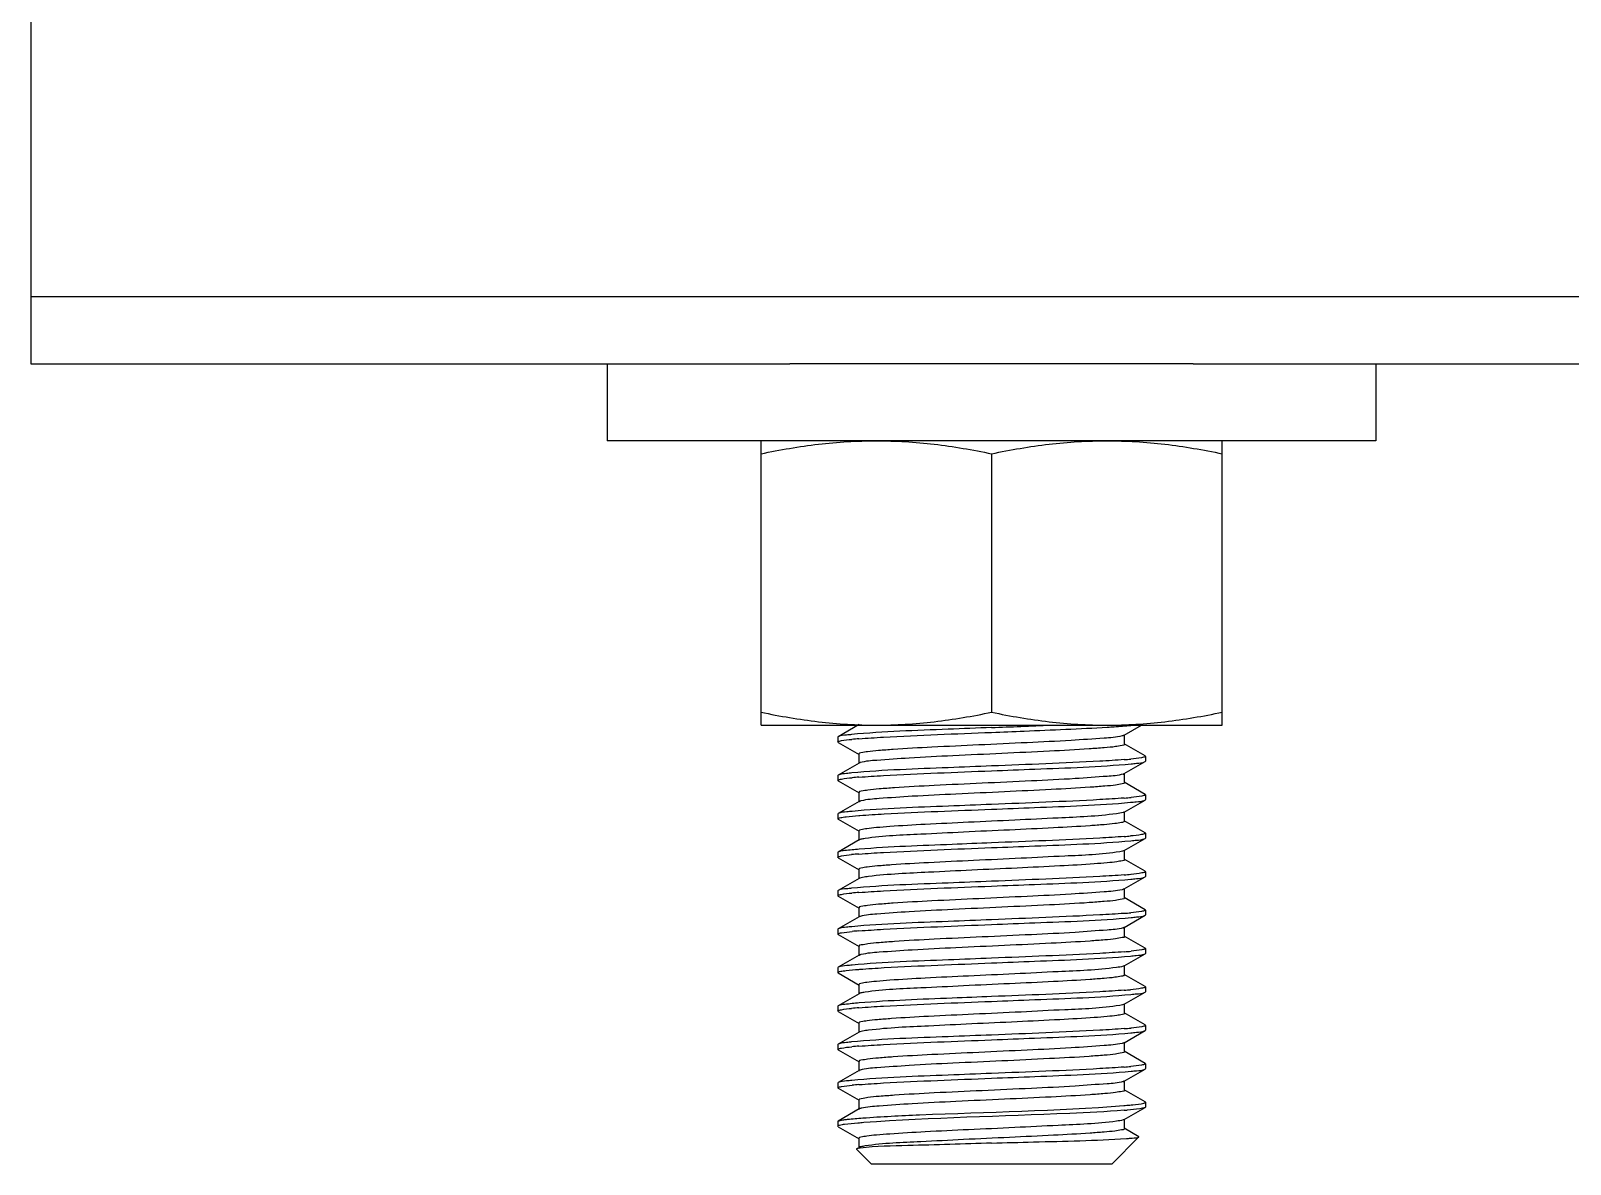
# Model space of a CAD drawing. Extents: x -1396510 to 1250330, y -1892470 to 1623980.
# Drawn here: x -1171296.3 to -1170915, y -51306 to -51025.2 of the extents above; entities that cross this region are included whole.
import ezdxf

# ---------------------------------------------------------------- set-up
doc = ezdxf.new("R2010")
doc.units = 0
doc.header["$LTSCALE"] = 1000
doc.header["$MEASUREMENT"] = 0

msp = doc.modelspace()

# ---------------------------------------------------------------- linework, layer by layer
at = {"linetype": 'Continuous'}
for p, q in [((-1171296.27, -50912.57), (-1171296.27, -51107.72)), ((-1171296.27, -51091.06), (-1167012.52, -51091.06)), ((-1171296.27, -51107.72), (-1171108.23, -51107.72)), ((-1171153.48, -51107.72), (-1171153.48, -51126.76)), ((-1171008.35, -51107.72), (-1171108.23, -51107.72)), ((-1171008.35, -51107.72), (-1167300.45, -51107.72)), ((-1170963.09, -51107.72), (-1170963.09, -51126.76)), ((-1170963.09, -51126.76), (-1171153.48, -51126.76)), ((-1171115.4, -51197.2), (-1171115.4, -51126.76)), ((-1171001.17, -51197.2), (-1171001.17, -51126.76)), ((-1171058.29, -51129.98), (-1171058.29, -51193.99)), ((-1171115.4, -51197.2), (-1171001.17, -51197.2)), ((-1171091.11, -51197.08), (-1171096.27, -51200.08)), ((-1171025.47, -51199.71), (-1171021.15, -51197.2)), ((-1171025.36, -51201.96), (-1171025.36, -51199.58)), ((-1171096.27, -51200.08), (-1171096.36, -51200.18)), ((-1171096.36, -51200.18), (-1171096.36, -51201.37)), ((-1171096.27, -51201.47), (-1171096.36, -51201.37)), ((-1171096.27, -51201.47), (-1171091.11, -51204.46)), ((-1171020.3, -51204.83), (-1171025.47, -51201.84)), ((-1171091.11, -51206.6), (-1171096.27, -51209.59)), ((-1171091.21, -51204.34), (-1171091.21, -51206.72)), ((-1171025.47, -51209.22), (-1171020.3, -51206.23)), ((-1171020.3, -51204.83), (-1171020.21, -51204.94)), ((-1171020.3, -51206.23), (-1171020.21, -51206.13)), ((-1171020.21, -51204.94), (-1171020.21, -51206.13)), ((-1171096.27, -51209.59), (-1171096.36, -51209.7)), ((-1171096.36, -51209.7), (-1171096.36, -51210.89)), ((-1171096.27, -51210.99), (-1171096.36, -51210.89)), ((-1171096.27, -51210.99), (-1171091.11, -51213.98)), ((-1171025.47, -51209.22), (-1171025.65, -51209.31)), ((-1171025.36, -51211.48), (-1171025.36, -51209.1)), ((-1171091.21, -51213.86), (-1171091.21, -51216.24)), ((-1171020.3, -51214.35), (-1171025.47, -51211.36)), ((-1171020.3, -51214.35), (-1171020.21, -51214.46)), ((-1171020.21, -51214.46), (-1171020.21, -51215.65)), ((-1171091.11, -51216.12), (-1171096.27, -51219.11)), ((-1171025.47, -51218.74), (-1171020.3, -51215.75)), ((-1171025.36, -51221), (-1171025.36, -51218.62)), ((-1171020.3, -51215.75), (-1171020.21, -51215.65)), ((-1171096.27, -51219.11), (-1171096.36, -51219.22)), ((-1171096.36, -51219.22), (-1171096.36, -51220.41)), ((-1171096.27, -51220.51), (-1171096.36, -51220.41)), ((-1171096.27, -51220.51), (-1171091.11, -51223.5)), ((-1171091.21, -51219.61), (-1171090.94, -51219.59)), ((-1171020.3, -51223.87), (-1171025.47, -51220.88)), ((-1171091.11, -51225.64), (-1171096.27, -51228.63)), ((-1171091.21, -51223.38), (-1171091.21, -51225.76)), ((-1171025.47, -51228.26), (-1171020.3, -51225.27)), ((-1171020.3, -51223.87), (-1171020.21, -51223.98)), ((-1171020.3, -51225.27), (-1171020.21, -51225.17)), ((-1171020.21, -51223.98), (-1171020.21, -51225.17)), ((-1171096.27, -51228.63), (-1171096.36, -51228.74)), ((-1171096.36, -51228.74), (-1171096.36, -51229.93)), ((-1171096.27, -51230.03), (-1171096.36, -51229.93)), ((-1171096.27, -51230.03), (-1171091.11, -51233.02)), ((-1171025.36, -51230.52), (-1171025.36, -51228.14)), ((-1171091.21, -51232.9), (-1171091.21, -51235.28)), ((-1171020.3, -51233.39), (-1171025.47, -51230.4)), ((-1171020.3, -51233.39), (-1171020.21, -51233.5)), ((-1171020.21, -51233.5), (-1171020.21, -51234.69)), ((-1171091.11, -51235.16), (-1171096.27, -51238.15)), ((-1171090.96, -51235.1), (-1171091.11, -51235.16)), ((-1171025.47, -51237.78), (-1171020.3, -51234.79)), ((-1171025.36, -51240.04), (-1171025.36, -51237.66)), ((-1171020.3, -51234.79), (-1171020.21, -51234.69)), ((-1171096.27, -51238.15), (-1171096.36, -51238.26)), ((-1171096.36, -51238.26), (-1171096.36, -51239.45)), ((-1171096.27, -51239.55), (-1171096.36, -51239.45)), ((-1171096.27, -51239.55), (-1171091.11, -51242.54)), ((-1171020.3, -51242.91), (-1171025.47, -51239.92)), ((-1171091.11, -51244.68), (-1171096.27, -51247.67)), ((-1171091.21, -51242.42), (-1171091.21, -51244.8)), ((-1171025.47, -51247.3), (-1171020.3, -51244.31)), ((-1171020.3, -51242.91), (-1171020.21, -51243.02)), ((-1171020.3, -51244.31), (-1171020.21, -51244.21)), ((-1171020.21, -51243.02), (-1171020.21, -51244.21)), ((-1171096.27, -51247.67), (-1171096.36, -51247.78)), ((-1171096.36, -51247.78), (-1171096.36, -51248.97)), ((-1171096.27, -51249.07), (-1171096.36, -51248.97)), ((-1171096.27, -51249.07), (-1171091.11, -51252.06)), ((-1171025.47, -51247.3), (-1171025.65, -51247.38)), ((-1171025.36, -51249.56), (-1171025.36, -51247.18)), ((-1171091.21, -51251.94), (-1171091.21, -51254.32)), ((-1171020.3, -51252.43), (-1171025.47, -51249.44)), ((-1171020.3, -51252.43), (-1171020.21, -51252.54)), ((-1171020.21, -51252.54), (-1171020.21, -51253.73)), ((-1171091.11, -51254.2), (-1171096.27, -51257.19)), ((-1171025.47, -51256.82), (-1171020.3, -51253.83)), ((-1171025.36, -51259.08), (-1171025.36, -51256.7)), ((-1171020.3, -51253.83), (-1171020.21, -51253.73)), ((-1171096.27, -51257.19), (-1171096.36, -51257.3)), ((-1171096.36, -51257.3), (-1171096.36, -51258.49)), ((-1171096.27, -51258.59), (-1171096.36, -51258.49)), ((-1171096.27, -51258.59), (-1171091.11, -51261.58)), ((-1171091.21, -51257.69), (-1171090.94, -51257.67)), ((-1171020.3, -51261.95), (-1171025.47, -51258.96)), ((-1171091.11, -51263.72), (-1171096.27, -51266.71)), ((-1171091.21, -51261.46), (-1171091.21, -51263.84)), ((-1171025.47, -51266.34), (-1171020.3, -51263.35)), ((-1171020.3, -51261.95), (-1171020.21, -51262.06)), ((-1171020.3, -51263.35), (-1171020.21, -51263.25)), ((-1171020.21, -51262.06), (-1171020.21, -51263.25)), ((-1171096.27, -51266.71), (-1171096.36, -51266.82)), ((-1171096.36, -51266.82), (-1171096.36, -51268.01)), ((-1171096.27, -51268.11), (-1171096.36, -51268.01)), ((-1171096.27, -51268.11), (-1171091.11, -51271.1)), ((-1171025.36, -51268.6), (-1171025.36, -51266.22)), ((-1171091.21, -51270.98), (-1171091.21, -51273.36)), ((-1171020.3, -51271.47), (-1171025.47, -51268.48)), ((-1171020.3, -51271.47), (-1171020.21, -51271.57)), ((-1171020.21, -51271.58), (-1171020.21, -51272.77)), ((-1171091.11, -51273.24), (-1171096.27, -51276.23)), ((-1171090.96, -51273.17), (-1171091.11, -51273.24)), ((-1171025.47, -51275.86), (-1171020.3, -51272.87)), ((-1171025.36, -51278.12), (-1171025.36, -51275.74)), ((-1171020.3, -51272.87), (-1171020.21, -51272.77)), ((-1171096.27, -51276.23), (-1171096.36, -51276.34)), ((-1171096.36, -51276.34), (-1171096.36, -51277.53)), ((-1171096.27, -51277.63), (-1171096.36, -51277.53)), ((-1171096.27, -51277.63), (-1171091.11, -51280.62)), ((-1171020.3, -51280.99), (-1171025.47, -51278)), ((-1171091.11, -51282.76), (-1171096.27, -51285.75)), ((-1171091.21, -51280.5), (-1171091.21, -51282.88)), ((-1171025.47, -51285.38), (-1171020.3, -51282.39)), ((-1171020.3, -51280.99), (-1171020.21, -51281.1)), ((-1171020.3, -51282.39), (-1171020.21, -51282.28)), ((-1171020.21, -51281.09), (-1171020.21, -51282.28)), ((-1171096.27, -51285.75), (-1171096.36, -51285.85)), ((-1171096.36, -51285.85), (-1171096.36, -51287.04)), ((-1171096.27, -51287.15), (-1171096.36, -51287.04)), ((-1171096.27, -51287.15), (-1171091.11, -51290.14)), ((-1171025.47, -51285.38), (-1171025.65, -51285.46)), ((-1171025.36, -51287.64), (-1171025.36, -51285.26)), ((-1171091.21, -51290.02), (-1171091.21, -51292.4)), ((-1171020.3, -51290.51), (-1171025.47, -51287.52)), ((-1171020.56, -51290.82), (-1171020.42, -51290.78)), ((-1171020.21, -51290.61), (-1171020.3, -51290.51)), ((-1171020.21, -51290.61), (-1171020.21, -51291.8)), ((-1171091.11, -51292.28), (-1171096.27, -51295.27)), ((-1171025.47, -51294.9), (-1171020.3, -51291.91)), ((-1171025.36, -51297.16), (-1171025.36, -51294.78)), ((-1171020.21, -51291.8), (-1171020.3, -51291.91)), ((-1171096.36, -51295.37), (-1171096.27, -51295.27)), ((-1171096.36, -51295.37), (-1171096.36, -51296.56)), ((-1171096.27, -51296.67), (-1171096.36, -51296.56)), ((-1171096.27, -51296.67), (-1171091.11, -51299.66)), ((-1171021.82, -51299.15), (-1171025.47, -51297.04)), ((-1171091.74, -51302.16), (-1171091.76, -51302.24)), ((-1171088.04, -51305.96), (-1171091.76, -51302.24)), ((-1171090.85, -51301.98), (-1171091.32, -51302.05)), ((-1171091.21, -51299.54), (-1171091.21, -51301.92)), ((-1171028.54, -51305.96), (-1171021.79, -51299.22)), ((-1171021.79, -51299.22), (-1171021.82, -51299.15)), ((-1171028.54, -51305.96), (-1171088.04, -51305.96))]:
    msp.add_line(p, q, dxfattribs=at)
for centre, radius, start, end in [((-1171232.87, -46743.34), 4457.88, 272.24437, 272.43162), ((-1171030.23, -51128.58), 68.99, 275.3671, 275.9188), ((-1171082.98, -51305.46), 105.21, 94.4523, 95.4224), ((-1171033.84, -51097.84), 108.23, 274.4571, 275.3372), ((-1171082.77, -51317.49), 107.73, 94.4567, 95.35), ((-1171026.37, -51207.23), 2.2, 287.9093, 289.044), ((-1171089.41, -51220.92), 5.11, 103.4604, 104.3304), ((-1171033.72, -51108.79), 106.8, 274.4562, 275.3759), ((-1171034.04, -51114.53), 110.59, 274.4593, 275.2731), ((-1171083.05, -51333.25), 104.44, 94.4466, 95.4488), ((-1171033.82, -51126.64), 107.98, 274.4571, 275.3429), ((-1171082.98, -51343.54), 105.21, 94.4523, 95.4224), ((-1171033.84, -51135.91), 108.23, 274.4571, 275.3372), ((-1171082.77, -51355.57), 107.73, 94.4567, 95.35), ((-1171026.37, -51245.3), 2.2, 287.9093, 289.044), ((-1171089.41, -51259), 5.11, 103.4604, 104.3304), ((-1171033.72, -51146.87), 106.8, 274.4562, 275.3759), ((-1171034.04, -51152.61), 110.59, 274.4593, 275.2731), ((-1171083.05, -51371.33), 104.44, 94.4466, 95.4488), ((-1171033.82, -51164.72), 107.98, 274.4571, 275.3429), ((-1171082.98, -51381.62), 105.21, 94.4523, 95.4224), ((-1171033.84, -51173.99), 108.23, 274.4571, 275.3372), ((-1171082.77, -51393.65), 107.73, 94.4567, 95.35), ((-1171026.37, -51283.38), 2.2, 287.9093, 289.044), ((-1171089.41, -51297.08), 5.11, 103.4604, 104.3304), ((-1171035.87, -51158.68), 133.15, 274.4532, 274.7602), ((-1171035.61, -51163.11), 129.9, 274.4685, 274.8141)]:
    msp.add_arc(centre, radius, start, end, dxfattribs=at)
for points, knots in [([(-1171115.4, -51129.98), (-1171110.7, -51128.99), (-1171101.23, -51127.36), (-1171091.63, -51126.76), (-1171086.85, -51126.76)], [0, 0, 0, 0, 0.500766, 1, 1, 1, 1]), ([(-1171086.85, -51126.76), (-1171082.06, -51126.76), (-1171072.46, -51127.36), (-1171062.99, -51128.99), (-1171058.29, -51129.98)], [0, 0, 0, 0, 0.499234, 1, 1, 1, 1]), ([(-1171058.29, -51129.98), (-1171053.59, -51128.99), (-1171044.12, -51127.36), (-1171034.52, -51126.76), (-1171029.73, -51126.76)], [0, 0, 0, 0, 0.500766, 1, 1, 1, 1]), ([(-1171029.73, -51126.76), (-1171024.94, -51126.76), (-1171015.34, -51127.36), (-1171005.87, -51128.99), (-1171001.17, -51129.98)], [0, 0, 0, 0, 0.499234, 1, 1, 1, 1]), ([(-1171115.4, -51193.99), (-1171110.7, -51194.98), (-1171101.23, -51196.6), (-1171091.63, -51197.2), (-1171086.85, -51197.2)], [0, 0, 0, 0, 0.500766, 1, 1, 1, 1]), ([(-1171086.85, -51197.2), (-1171082.06, -51197.2), (-1171072.46, -51196.6), (-1171062.99, -51194.98), (-1171058.29, -51193.99)], [0, 0, 0, 0, 0.499234, 1, 1, 1, 1]), ([(-1171058.29, -51193.99), (-1171053.59, -51194.98), (-1171044.12, -51196.6), (-1171034.52, -51197.2), (-1171029.73, -51197.2)], [0, 0, 0, 0, 0.500766, 1, 1, 1, 1]), ([(-1171029.73, -51197.2), (-1171024.94, -51197.2), (-1171015.34, -51196.6), (-1171005.87, -51194.98), (-1171001.17, -51193.99)], [0, 0, 0, 0, 0.499234, 1, 1, 1, 1]), ([(-1171092.97, -51199.53), (-1171093.39, -51199.58), (-1171094.48, -51199.73), (-1171095.67, -51199.73), (-1171096.27, -51200.08)], [0, 0, 0, 0, 0.378482, 1, 1, 1, 1]), ([(-1171058.29, -51197.8), (-1171061.87, -51197.94), (-1171073.43, -51198.44), (-1171085.02, -51198.77), (-1171092.97, -51199.53)], [0, 0, 0, 0, 0.309919, 1, 1, 1, 1]), ([(-1171091.15, -51200.57), (-1171089.13, -51200.41), (-1171078.19, -51199.75), (-1171067.22, -51199.35), (-1171058.29, -51198.99)], [0, 0, 0, 0, 0.184493, 1, 1, 1, 1]), ([(-1171058.29, -51198.99), (-1171055.6, -51198.88), (-1171046.05, -51198.5), (-1171036.49, -51198.11), (-1171029.63, -51197.7)], [0, 0, 0, 0, 0.280726, 1, 1, 1, 1]), ([(-1171029.63, -51197.7), (-1171029.06, -51197.66), (-1171027.11, -51197.54), (-1171025.16, -51197.4), (-1171023.77, -51197.27)], [0, 0, 0, 0, 0.289844, 1, 1, 1, 1]), ([(-1171025.47, -51199.71), (-1171025.53, -51199.74), (-1171025.7, -51199.81), (-1171025.87, -51199.85), (-1171025.98, -51199.88)], [0, 0, 0, 0, 0.406881, 1, 1, 1, 1]), ([(-1171096.36, -51201.37), (-1171096.36, -51201.32), (-1171096.21, -51201.22), (-1171096.07, -51201.18), (-1171095.97, -51201.15)], [0, 0, 0, 0, 0.318595, 1, 1, 1, 1]), ([(-1171095.97, -51201.15), (-1171095.82, -51201.11), (-1171094.81, -51200.9), (-1171093.79, -51200.8), (-1171092.93, -51200.72)], [0, 0, 0, 0, 0.160696, 1, 1, 1, 1]), ([(-1171025.98, -51199.88), (-1171027.43, -51200.23), (-1171031.68, -51200.52), (-1171039.5, -51201.09), (-1171049.85, -51201.57), (-1171061.34, -51202.1), (-1171072.39, -51202.63), (-1171080.73, -51203.07), (-1171085.95, -51203.48), (-1171088.78, -51203.7), (-1171090.12, -51204.01), (-1171091.21, -51204.14), (-1171091.21, -51204.34)], [0, 0, 0, 0, 0.068576, 0.194029, 0.359725, 0.543506, 0.720761, 0.867753, 0.923531, 0.964877, 0.99049, 1, 1, 1, 1]), ([(-1171025.36, -51201.96), (-1171025.36, -51202.18), (-1171026.48, -51202.3), (-1171027.86, -51202.62), (-1171030.76, -51202.84), (-1171036.1, -51203.26), (-1171044.62, -51203.7), (-1171055.85, -51204.23), (-1171067.44, -51204.77), (-1171077.79, -51205.24), (-1171085.4, -51205.86), (-1171089.5, -51206.1), (-1171090.82, -51206.49)], [0, 0, 0, 0, 0.009703, 0.035887, 0.07813, 0.135078, 0.284815, 0.464601, 0.649729, 0.81476, 0.937049, 1, 1, 1, 1]), ([(-1171058.29, -51207.32), (-1171061.86, -51207.46), (-1171073.41, -51207.96), (-1171084.98, -51208.29), (-1171092.93, -51209.05)], [0, 0, 0, 0, 0.309586, 1, 1, 1, 1]), ([(-1171090.82, -51206.49), (-1171090.87, -51206.51), (-1171090.97, -51206.54), (-1171091.07, -51206.58), (-1171091.11, -51206.6)], [0, 0, 0, 0, 0.569522, 1, 1, 1, 1]), ([(-1171025.43, -51205.74), (-1171027.45, -51205.9), (-1171038.39, -51206.56), (-1171049.35, -51206.96), (-1171058.29, -51207.32)], [0, 0, 0, 0, 0.184553, 1, 1, 1, 1]), ([(-1171058.29, -51208.51), (-1171054.72, -51208.37), (-1171043.2, -51207.88), (-1171031.65, -51207.54), (-1171023.72, -51206.78)], [0, 0, 0, 0, 0.309073, 1, 1, 1, 1]), ([(-1171020.65, -51205.17), (-1171020.81, -51205.21), (-1171021.85, -51205.42), (-1171022.9, -51205.52), (-1171023.77, -51205.6)], [0, 0, 0, 0, 0.163341, 1, 1, 1, 1]), ([(-1171023.72, -51206.78), (-1171023.28, -51206.74), (-1171022.15, -51206.58), (-1171020.92, -51206.59), (-1171020.3, -51206.23)], [0, 0, 0, 0, 0.379133, 1, 1, 1, 1]), ([(-1171020.21, -51204.94), (-1171020.21, -51204.99), (-1171020.39, -51205.1), (-1171020.54, -51205.14), (-1171020.65, -51205.17)], [0, 0, 0, 0, 0.314295, 1, 1, 1, 1]), ([(-1171096.36, -51210.89), (-1171096.36, -51210.84), (-1171096.19, -51210.73), (-1171096.05, -51210.69), (-1171095.94, -51210.66)], [0, 0, 0, 0, 0.315177, 1, 1, 1, 1]), ([(-1171092.93, -51209.05), (-1171093.35, -51209.09), (-1171094.46, -51209.25), (-1171095.67, -51209.24), (-1171096.27, -51209.59)], [0, 0, 0, 0, 0.378727, 1, 1, 1, 1]), ([(-1171095.94, -51210.66), (-1171095.78, -51210.62), (-1171094.75, -51210.41), (-1171093.7, -51210.31), (-1171092.82, -51210.23)], [0, 0, 0, 0, 0.16229, 1, 1, 1, 1]), ([(-1171025.7, -51209.32), (-1171026.97, -51209.73), (-1171031.02, -51209.94), (-1171038.56, -51210.58), (-1171048.9, -51211.04), (-1171060.53, -51211.59), (-1171071.82, -51212.12), (-1171080.39, -51212.56), (-1171085.77, -51212.98), (-1171088.7, -51213.21), (-1171090.08, -51213.52), (-1171091.21, -51213.65), (-1171091.21, -51213.86)], [0, 0, 0, 0, 0.061098, 0.182334, 0.347135, 0.532706, 0.713328, 0.863975, 0.921317, 0.963856, 0.990226, 1, 1, 1, 1]), ([(-1171091.15, -51210.09), (-1171089.13, -51209.93), (-1171078.18, -51209.27), (-1171067.22, -51208.86), (-1171058.29, -51208.51)], [0, 0, 0, 0, 0.184541, 1, 1, 1, 1]), ([(-1171025.36, -51211.48), (-1171025.36, -51211.69), (-1171026.46, -51211.82), (-1171027.79, -51212.13), (-1171030.63, -51212.35), (-1171035.85, -51212.76), (-1171044.19, -51213.2), (-1171055.24, -51213.73), (-1171066.73, -51214.26), (-1171077.09, -51214.74), (-1171084.9, -51215.31), (-1171089.14, -51215.6), (-1171090.6, -51215.95)], [0, 0, 0, 0, 0.009517, 0.035128, 0.076492, 0.132277, 0.279305, 0.456588, 0.640385, 0.806077, 0.931494, 1, 1, 1, 1]), ([(-1171020.59, -51214.67), (-1171020.75, -51214.72), (-1171021.78, -51214.93), (-1171022.83, -51215.03), (-1171023.72, -51215.11)], [0, 0, 0, 0, 0.159053, 1, 1, 1, 1]), ([(-1171020.21, -51214.46), (-1171020.21, -51214.51), (-1171020.36, -51214.61), (-1171020.49, -51214.65), (-1171020.59, -51214.67)], [0, 0, 0, 0, 0.319254, 1, 1, 1, 1]), ([(-1171092.82, -51218.56), (-1171093.26, -51218.6), (-1171094.4, -51218.76), (-1171095.65, -51218.75), (-1171096.27, -51219.11)], [0, 0, 0, 0, 0.379378, 1, 1, 1, 1]), ([(-1171058.29, -51216.84), (-1171061.84, -51216.98), (-1171073.36, -51217.47), (-1171084.89, -51217.81), (-1171092.82, -51218.56)], [0, 0, 0, 0, 0.308784, 1, 1, 1, 1]), ([(-1171090.67, -51215.97), (-1171090.76, -51215.99), (-1171090.91, -51216.03), (-1171091.05, -51216.09), (-1171091.11, -51216.12)], [0, 0, 0, 0, 0.585672, 1, 1, 1, 1]), ([(-1171090.94, -51219.59), (-1171088.92, -51219.43), (-1171078.04, -51218.78), (-1171067.15, -51218.38), (-1171058.29, -51218.03)], [0, 0, 0, 0, 0.186017, 1, 1, 1, 1]), ([(-1171025.42, -51215.26), (-1171027.44, -51215.42), (-1171038.39, -51216.08), (-1171049.35, -51216.48), (-1171058.29, -51216.84)], [0, 0, 0, 0, 0.184509, 1, 1, 1, 1]), ([(-1171058.29, -51218.03), (-1171054.75, -51217.89), (-1171043.28, -51217.4), (-1171031.79, -51217.05), (-1171023.87, -51216.32)], [0, 0, 0, 0, 0.307895, 1, 1, 1, 1]), ([(-1171025.47, -51218.74), (-1171025.54, -51218.79), (-1171026.16, -51219), (-1171026.8, -51219.08), (-1171027.35, -51219.15)], [0, 0, 0, 0, 0.140461, 1, 1, 1, 1]), ([(-1171023.87, -51216.32), (-1171023.42, -51216.28), (-1171022.24, -51216.11), (-1171020.95, -51216.13), (-1171020.3, -51215.75)], [0, 0, 0, 0, 0.380051, 1, 1, 1, 1]), ([(-1171096.36, -51220.41), (-1171096.36, -51220.37), (-1171095.92, -51220.05), (-1171095.47, -51220.07), (-1171095.05, -51220.01)], [0, 0, 0, 0, 0.092798, 1, 1, 1, 1]), ([(-1171095.05, -51220.01), (-1171094.81, -51219.97), (-1171093.53, -51219.8), (-1171092.25, -51219.69), (-1171091.21, -51219.61)], [0, 0, 0, 0, 0.190958, 1, 1, 1, 1]), ([(-1171027.35, -51219.15), (-1171032.14, -51219.8), (-1171040.58, -51220.12), (-1171052.8, -51220.77), (-1171063.78, -51221.25), (-1171074.07, -51221.75), (-1171081.73, -51222.17), (-1171086.47, -51222.56), (-1171089.02, -51222.78), (-1171090.24, -51223.05), (-1171091.21, -51223.19), (-1171091.21, -51223.38)], [0, 0, 0, 0, 0.226556, 0.394464, 0.573122, 0.741029, 0.877994, 0.929534, 0.967621, 0.99116, 1, 1, 1, 1]), ([(-1171025.39, -51221.06), (-1171025.55, -51221.26), (-1171026.48, -51221.36), (-1171028.08, -51221.67), (-1171030.73, -51221.88), (-1171035.75, -51222.27), (-1171043.56, -51222.69), (-1171054.01, -51223.2), (-1171064.98, -51223.67), (-1171076.91, -51224.33), (-1171085.08, -51224.6), (-1171089.64, -51225.29)], [0, 0, 0, 0, 0.011937, 0.038615, 0.07957, 0.133598, 0.274096, 0.443272, 0.620779, 0.785256, 1, 1, 1, 1]), ([(-1171025.36, -51221), (-1171025.36, -51221.01), (-1171025.37, -51221.04), (-1171025.38, -51221.05), (-1171025.39, -51221.06)], [0, 0, 0, 0, 0.463467, 1, 1, 1, 1]), ([(-1171089.64, -51225.29), (-1171089.82, -51225.32), (-1171090.31, -51225.41), (-1171090.83, -51225.48), (-1171091.11, -51225.64)], [0, 0, 0, 0, 0.353551, 1, 1, 1, 1]), ([(-1171058.29, -51226.36), (-1171061.55, -51226.49), (-1171072.48, -51226.94), (-1171083.43, -51227.33), (-1171091.1, -51227.93)], [0, 0, 0, 0, 0.297814, 1, 1, 1, 1]), ([(-1171025.44, -51224.78), (-1171027.46, -51224.94), (-1171038.4, -51225.6), (-1171049.36, -51226), (-1171058.29, -51226.36)], [0, 0, 0, 0, 0.184619, 1, 1, 1, 1]), ([(-1171058.29, -51227.55), (-1171054.73, -51227.41), (-1171043.22, -51226.92), (-1171031.7, -51226.58), (-1171023.77, -51225.83)], [0, 0, 0, 0, 0.308711, 1, 1, 1, 1]), ([(-1171020.66, -51224.21), (-1171020.83, -51224.26), (-1171021.89, -51224.46), (-1171022.97, -51224.56), (-1171023.87, -51224.65)], [0, 0, 0, 0, 0.163149, 1, 1, 1, 1]), ([(-1171023.77, -51225.83), (-1171023.32, -51225.79), (-1171022.18, -51225.63), (-1171020.93, -51225.64), (-1171020.3, -51225.27)], [0, 0, 0, 0, 0.379419, 1, 1, 1, 1]), ([(-1171020.21, -51223.98), (-1171020.21, -51224.03), (-1171020.39, -51224.14), (-1171020.54, -51224.18), (-1171020.66, -51224.21)], [0, 0, 0, 0, 0.312916, 1, 1, 1, 1]), ([(-1171096.36, -51229.93), (-1171096.36, -51229.88), (-1171096.21, -51229.77), (-1171096.08, -51229.74), (-1171095.98, -51229.71)], [0, 0, 0, 0, 0.319044, 1, 1, 1, 1]), ([(-1171091.1, -51227.93), (-1171092.28, -51228.02), (-1171093.97, -51228.26), (-1171095.8, -51228.36), (-1171096.27, -51228.63)], [0, 0, 0, 0, 0.683777, 1, 1, 1, 1]), ([(-1171095.98, -51229.71), (-1171095.82, -51229.67), (-1171094.83, -51229.46), (-1171093.81, -51229.36), (-1171092.97, -51229.28)], [0, 0, 0, 0, 0.160861, 1, 1, 1, 1]), ([(-1171026.57, -51228.55), (-1171031.06, -51229.32), (-1171039.26, -51229.54), (-1171051.31, -51230.23), (-1171062.56, -51230.71), (-1171073.23, -51231.23), (-1171081.23, -51231.66), (-1171086.21, -51232.06), (-1171088.91, -51232.28), (-1171090.18, -51232.57), (-1171091.21, -51232.7), (-1171091.21, -51232.9)], [0, 0, 0, 0, 0.210773, 0.377666, 0.558838, 0.731273, 0.873076, 0.926648, 0.966309, 0.990838, 1, 1, 1, 1]), ([(-1171091.15, -51229.13), (-1171089.13, -51228.97), (-1171078.18, -51228.3), (-1171067.22, -51227.9), (-1171058.29, -51227.55)], [0, 0, 0, 0, 0.184504, 1, 1, 1, 1]), ([(-1171025.47, -51228.26), (-1171025.59, -51228.33), (-1171025.96, -51228.44), (-1171026.33, -51228.51), (-1171026.57, -51228.55)], [0, 0, 0, 0, 0.374139, 1, 1, 1, 1]), ([(-1171025.36, -51230.52), (-1171025.36, -51230.71), (-1171026.31, -51230.85), (-1171027.49, -51231.12), (-1171029.98, -51231.34), (-1171034.6, -51231.72), (-1171042.09, -51232.13), (-1171052.18, -51232.63), (-1171063.03, -51233.11), (-1171075.3, -51233.74), (-1171083.84, -51234.1), (-1171088.77, -51234.69)], [0, 0, 0, 0, 0.008683, 0.031763, 0.069103, 0.119686, 0.254361, 0.420111, 0.597552, 0.765912, 1, 1, 1, 1]), ([(-1171020.6, -51233.71), (-1171020.76, -51233.76), (-1171021.81, -51233.97), (-1171022.87, -51234.07), (-1171023.77, -51234.16)], [0, 0, 0, 0, 0.159502, 1, 1, 1, 1]), ([(-1171020.21, -51233.5), (-1171020.21, -51233.55), (-1171020.37, -51233.65), (-1171020.5, -51233.69), (-1171020.6, -51233.71)], [0, 0, 0, 0, 0.318137, 1, 1, 1, 1]), ([(-1171092.97, -51237.61), (-1171093.39, -51237.65), (-1171094.48, -51237.81), (-1171095.67, -51237.8), (-1171096.27, -51238.15)], [0, 0, 0, 0, 0.378482, 1, 1, 1, 1]), ([(-1171058.29, -51235.88), (-1171061.87, -51236.02), (-1171073.43, -51236.52), (-1171085.02, -51236.85), (-1171092.97, -51237.61)], [0, 0, 0, 0, 0.309919, 1, 1, 1, 1]), ([(-1171091.15, -51238.65), (-1171089.13, -51238.49), (-1171078.19, -51237.82), (-1171067.22, -51237.42), (-1171058.29, -51237.07)], [0, 0, 0, 0, 0.184493, 1, 1, 1, 1]), ([(-1171088.77, -51234.69), (-1171089.02, -51234.73), (-1171089.75, -51234.83), (-1171090.5, -51234.92), (-1171090.96, -51235.1)], [0, 0, 0, 0, 0.341642, 1, 1, 1, 1]), ([(-1171025.43, -51234.3), (-1171027.45, -51234.46), (-1171038.39, -51235.12), (-1171049.35, -51235.52), (-1171058.29, -51235.88)], [0, 0, 0, 0, 0.184538, 1, 1, 1, 1]), ([(-1171058.29, -51237.07), (-1171054.73, -51236.93), (-1171043.23, -51236.44), (-1171031.7, -51236.1), (-1171023.77, -51235.35)], [0, 0, 0, 0, 0.308641, 1, 1, 1, 1]), ([(-1171025.47, -51237.78), (-1171025.53, -51237.82), (-1171025.7, -51237.88), (-1171025.87, -51237.93), (-1171025.98, -51237.96)], [0, 0, 0, 0, 0.406881, 1, 1, 1, 1]), ([(-1171023.77, -51235.35), (-1171023.33, -51235.31), (-1171022.18, -51235.15), (-1171020.93, -51235.16), (-1171020.3, -51234.79)], [0, 0, 0, 0, 0.379512, 1, 1, 1, 1]), ([(-1171096.36, -51239.45), (-1171096.36, -51239.4), (-1171096.21, -51239.29), (-1171096.07, -51239.26), (-1171095.97, -51239.23)], [0, 0, 0, 0, 0.318595, 1, 1, 1, 1]), ([(-1171095.97, -51239.23), (-1171095.82, -51239.19), (-1171094.81, -51238.98), (-1171093.79, -51238.88), (-1171092.93, -51238.8)], [0, 0, 0, 0, 0.160696, 1, 1, 1, 1]), ([(-1171025.98, -51237.96), (-1171027.43, -51238.3), (-1171031.68, -51238.6), (-1171039.5, -51239.17), (-1171049.85, -51239.65), (-1171061.34, -51240.18), (-1171072.39, -51240.7), (-1171080.73, -51241.14), (-1171085.95, -51241.56), (-1171088.78, -51241.78), (-1171090.12, -51242.08), (-1171091.21, -51242.21), (-1171091.21, -51242.42)], [0, 0, 0, 0, 0.068576, 0.194029, 0.359725, 0.543506, 0.720761, 0.867753, 0.923531, 0.964877, 0.99049, 1, 1, 1, 1]), ([(-1171025.36, -51240.04), (-1171025.36, -51240.25), (-1171026.48, -51240.38), (-1171027.86, -51240.69), (-1171030.76, -51240.92), (-1171036.1, -51241.34), (-1171044.62, -51241.78), (-1171055.85, -51242.31), (-1171067.44, -51242.85), (-1171077.79, -51243.32), (-1171085.4, -51243.93), (-1171089.5, -51244.17), (-1171090.82, -51244.57)], [0, 0, 0, 0, 0.009703, 0.035887, 0.07813, 0.135078, 0.284815, 0.464601, 0.649729, 0.81476, 0.937049, 1, 1, 1, 1]), ([(-1171058.29, -51245.4), (-1171061.86, -51245.54), (-1171073.41, -51246.03), (-1171084.98, -51246.37), (-1171092.93, -51247.13)], [0, 0, 0, 0, 0.309586, 1, 1, 1, 1]), ([(-1171090.82, -51244.57), (-1171090.87, -51244.58), (-1171090.97, -51244.62), (-1171091.07, -51244.66), (-1171091.11, -51244.68)], [0, 0, 0, 0, 0.569522, 1, 1, 1, 1]), ([(-1171025.43, -51243.82), (-1171027.45, -51243.98), (-1171038.39, -51244.64), (-1171049.35, -51245.04), (-1171058.29, -51245.4)], [0, 0, 0, 0, 0.184553, 1, 1, 1, 1]), ([(-1171058.29, -51246.59), (-1171054.72, -51246.45), (-1171043.2, -51245.95), (-1171031.65, -51245.62), (-1171023.72, -51244.86)], [0, 0, 0, 0, 0.309073, 1, 1, 1, 1]), ([(-1171020.65, -51243.25), (-1171020.81, -51243.29), (-1171021.85, -51243.5), (-1171022.9, -51243.6), (-1171023.77, -51243.68)], [0, 0, 0, 0, 0.163341, 1, 1, 1, 1]), ([(-1171023.72, -51244.86), (-1171023.28, -51244.82), (-1171022.15, -51244.66), (-1171020.92, -51244.67), (-1171020.3, -51244.31)], [0, 0, 0, 0, 0.379133, 1, 1, 1, 1]), ([(-1171020.21, -51243.02), (-1171020.21, -51243.07), (-1171020.39, -51243.18), (-1171020.54, -51243.22), (-1171020.65, -51243.25)], [0, 0, 0, 0, 0.314295, 1, 1, 1, 1]), ([(-1171096.36, -51248.97), (-1171096.36, -51248.92), (-1171096.19, -51248.81), (-1171096.05, -51248.77), (-1171095.94, -51248.74)], [0, 0, 0, 0, 0.315177, 1, 1, 1, 1]), ([(-1171092.93, -51247.13), (-1171093.35, -51247.17), (-1171094.46, -51247.33), (-1171095.67, -51247.32), (-1171096.27, -51247.67)], [0, 0, 0, 0, 0.378727, 1, 1, 1, 1]), ([(-1171095.94, -51248.74), (-1171095.78, -51248.7), (-1171094.75, -51248.49), (-1171093.7, -51248.39), (-1171092.82, -51248.31)], [0, 0, 0, 0, 0.16229, 1, 1, 1, 1]), ([(-1171025.7, -51247.4), (-1171026.97, -51247.81), (-1171031.02, -51248.02), (-1171038.56, -51248.66), (-1171048.9, -51249.12), (-1171060.53, -51249.67), (-1171071.82, -51250.19), (-1171080.39, -51250.64), (-1171085.77, -51251.06), (-1171088.7, -51251.29), (-1171090.08, -51251.6), (-1171091.21, -51251.73), (-1171091.21, -51251.94)], [0, 0, 0, 0, 0.061098, 0.182334, 0.347135, 0.532706, 0.713328, 0.863975, 0.921317, 0.963856, 0.990226, 1, 1, 1, 1]), ([(-1171091.15, -51248.16), (-1171089.13, -51248.01), (-1171078.18, -51247.34), (-1171067.22, -51246.94), (-1171058.29, -51246.59)], [0, 0, 0, 0, 0.184541, 1, 1, 1, 1]), ([(-1171025.36, -51249.56), (-1171025.36, -51249.77), (-1171026.46, -51249.9), (-1171027.79, -51250.2), (-1171030.63, -51250.43), (-1171035.85, -51250.84), (-1171044.19, -51251.28), (-1171055.24, -51251.8), (-1171066.73, -51252.33), (-1171077.09, -51252.82), (-1171084.9, -51253.38), (-1171089.14, -51253.68), (-1171090.6, -51254.03)], [0, 0, 0, 0, 0.009517, 0.035128, 0.076492, 0.132277, 0.279305, 0.456588, 0.640385, 0.806077, 0.931494, 1, 1, 1, 1]), ([(-1171020.59, -51252.75), (-1171020.75, -51252.8), (-1171021.78, -51253.01), (-1171022.83, -51253.11), (-1171023.72, -51253.19)], [0, 0, 0, 0, 0.159053, 1, 1, 1, 1]), ([(-1171020.21, -51252.54), (-1171020.21, -51252.58), (-1171020.36, -51252.69), (-1171020.49, -51252.72), (-1171020.59, -51252.75)], [0, 0, 0, 0, 0.319254, 1, 1, 1, 1]), ([(-1171092.82, -51256.64), (-1171093.26, -51256.68), (-1171094.4, -51256.84), (-1171095.65, -51256.83), (-1171096.27, -51257.19)], [0, 0, 0, 0, 0.379378, 1, 1, 1, 1]), ([(-1171058.29, -51254.92), (-1171061.84, -51255.06), (-1171073.36, -51255.55), (-1171084.89, -51255.89), (-1171092.82, -51256.64)], [0, 0, 0, 0, 0.308784, 1, 1, 1, 1]), ([(-1171090.67, -51254.05), (-1171090.76, -51254.07), (-1171090.91, -51254.11), (-1171091.05, -51254.17), (-1171091.11, -51254.2)], [0, 0, 0, 0, 0.585672, 1, 1, 1, 1]), ([(-1171090.94, -51257.67), (-1171088.92, -51257.51), (-1171078.04, -51256.86), (-1171067.15, -51256.46), (-1171058.29, -51256.11)], [0, 0, 0, 0, 0.186017, 1, 1, 1, 1]), ([(-1171025.42, -51253.34), (-1171027.44, -51253.5), (-1171038.39, -51254.16), (-1171049.35, -51254.56), (-1171058.29, -51254.92)], [0, 0, 0, 0, 0.184509, 1, 1, 1, 1]), ([(-1171058.29, -51256.11), (-1171054.75, -51255.97), (-1171043.28, -51255.48), (-1171031.79, -51255.13), (-1171023.87, -51254.4)], [0, 0, 0, 0, 0.307895, 1, 1, 1, 1]), ([(-1171025.47, -51256.82), (-1171025.54, -51256.87), (-1171026.16, -51257.08), (-1171026.8, -51257.16), (-1171027.35, -51257.23)], [0, 0, 0, 0, 0.140461, 1, 1, 1, 1]), ([(-1171023.87, -51254.4), (-1171023.42, -51254.35), (-1171022.24, -51254.19), (-1171020.95, -51254.21), (-1171020.3, -51253.83)], [0, 0, 0, 0, 0.380051, 1, 1, 1, 1]), ([(-1171096.36, -51258.49), (-1171096.36, -51258.44), (-1171095.92, -51258.12), (-1171095.47, -51258.15), (-1171095.05, -51258.09)], [0, 0, 0, 0, 0.092798, 1, 1, 1, 1]), ([(-1171095.05, -51258.09), (-1171094.81, -51258.05), (-1171093.53, -51257.88), (-1171092.25, -51257.77), (-1171091.21, -51257.69)], [0, 0, 0, 0, 0.190958, 1, 1, 1, 1]), ([(-1171027.35, -51257.23), (-1171032.14, -51257.88), (-1171040.58, -51258.2), (-1171052.8, -51258.84), (-1171063.78, -51259.33), (-1171074.07, -51259.83), (-1171081.73, -51260.25), (-1171086.47, -51260.64), (-1171089.02, -51260.86), (-1171090.24, -51261.13), (-1171091.21, -51261.27), (-1171091.21, -51261.46)], [0, 0, 0, 0, 0.226556, 0.394464, 0.573122, 0.741029, 0.877994, 0.929534, 0.967621, 0.99116, 1, 1, 1, 1]), ([(-1171025.39, -51259.14), (-1171025.55, -51259.34), (-1171026.48, -51259.44), (-1171028.08, -51259.75), (-1171030.73, -51259.96), (-1171035.75, -51260.35), (-1171043.56, -51260.77), (-1171054.01, -51261.27), (-1171064.98, -51261.75), (-1171076.91, -51262.4), (-1171085.08, -51262.68), (-1171089.64, -51263.37)], [0, 0, 0, 0, 0.011937, 0.038615, 0.07957, 0.133598, 0.274096, 0.443272, 0.620779, 0.785256, 1, 1, 1, 1]), ([(-1171025.36, -51259.08), (-1171025.36, -51259.09), (-1171025.37, -51259.11), (-1171025.38, -51259.13), (-1171025.39, -51259.14)], [0, 0, 0, 0, 0.463467, 1, 1, 1, 1]), ([(-1171089.64, -51263.37), (-1171089.82, -51263.4), (-1171090.31, -51263.49), (-1171090.83, -51263.56), (-1171091.11, -51263.72)], [0, 0, 0, 0, 0.353551, 1, 1, 1, 1]), ([(-1171058.29, -51264.44), (-1171061.55, -51264.57), (-1171072.48, -51265.02), (-1171083.43, -51265.41), (-1171091.1, -51266.01)], [0, 0, 0, 0, 0.297814, 1, 1, 1, 1]), ([(-1171025.44, -51262.86), (-1171027.46, -51263.02), (-1171038.4, -51263.68), (-1171049.36, -51264.08), (-1171058.29, -51264.44)], [0, 0, 0, 0, 0.184619, 1, 1, 1, 1]), ([(-1171058.29, -51265.63), (-1171054.73, -51265.48), (-1171043.22, -51264.99), (-1171031.7, -51264.65), (-1171023.77, -51263.91)], [0, 0, 0, 0, 0.308711, 1, 1, 1, 1]), ([(-1171020.66, -51262.29), (-1171020.83, -51262.33), (-1171021.89, -51262.54), (-1171022.97, -51262.64), (-1171023.87, -51262.73)], [0, 0, 0, 0, 0.163149, 1, 1, 1, 1]), ([(-1171023.77, -51263.91), (-1171023.32, -51263.86), (-1171022.18, -51263.7), (-1171020.93, -51263.72), (-1171020.3, -51263.35)], [0, 0, 0, 0, 0.379419, 1, 1, 1, 1]), ([(-1171020.21, -51262.06), (-1171020.21, -51262.11), (-1171020.39, -51262.22), (-1171020.54, -51262.26), (-1171020.66, -51262.29)], [0, 0, 0, 0, 0.312916, 1, 1, 1, 1]), ([(-1171096.36, -51268.01), (-1171096.36, -51267.96), (-1171096.21, -51267.85), (-1171096.08, -51267.82), (-1171095.98, -51267.79)], [0, 0, 0, 0, 0.319044, 1, 1, 1, 1]), ([(-1171091.1, -51266.01), (-1171092.28, -51266.1), (-1171093.97, -51266.34), (-1171095.8, -51266.44), (-1171096.27, -51266.71)], [0, 0, 0, 0, 0.683777, 1, 1, 1, 1]), ([(-1171095.98, -51267.79), (-1171095.82, -51267.75), (-1171094.83, -51267.54), (-1171093.81, -51267.44), (-1171092.97, -51267.36)], [0, 0, 0, 0, 0.160861, 1, 1, 1, 1]), ([(-1171026.57, -51266.63), (-1171031.06, -51267.4), (-1171039.26, -51267.62), (-1171051.31, -51268.3), (-1171062.56, -51268.79), (-1171073.23, -51269.31), (-1171081.23, -51269.74), (-1171086.21, -51270.14), (-1171088.91, -51270.36), (-1171090.18, -51270.65), (-1171091.21, -51270.78), (-1171091.21, -51270.98)], [0, 0, 0, 0, 0.210773, 0.377666, 0.558838, 0.731273, 0.873076, 0.926648, 0.966309, 0.990838, 1, 1, 1, 1]), ([(-1171091.15, -51267.2), (-1171089.13, -51267.04), (-1171078.18, -51266.38), (-1171067.22, -51265.98), (-1171058.29, -51265.63)], [0, 0, 0, 0, 0.184504, 1, 1, 1, 1]), ([(-1171025.47, -51266.34), (-1171025.59, -51266.41), (-1171025.96, -51266.52), (-1171026.33, -51266.59), (-1171026.57, -51266.63)], [0, 0, 0, 0, 0.374139, 1, 1, 1, 1]), ([(-1171025.36, -51268.6), (-1171025.36, -51268.78), (-1171026.31, -51268.93), (-1171027.49, -51269.19), (-1171029.98, -51269.41), (-1171034.6, -51269.8), (-1171042.09, -51270.21), (-1171052.18, -51270.71), (-1171063.03, -51271.19), (-1171075.3, -51271.81), (-1171083.84, -51272.17), (-1171088.77, -51272.77)], [0, 0, 0, 0, 0.008683, 0.031763, 0.069103, 0.119686, 0.254361, 0.420111, 0.597552, 0.765912, 1, 1, 1, 1]), ([(-1171020.6, -51271.79), (-1171020.76, -51271.84), (-1171021.81, -51272.05), (-1171022.87, -51272.15), (-1171023.77, -51272.24)], [0, 0, 0, 0, 0.159502, 1, 1, 1, 1]), ([(-1171020.21, -51271.57), (-1171020.21, -51271.62), (-1171020.37, -51271.73), (-1171020.5, -51271.76), (-1171020.6, -51271.79)], [0, 0, 0, 0, 0.318137, 1, 1, 1, 1]), ([(-1171092.97, -51275.69), (-1171093.39, -51275.73), (-1171094.48, -51275.89), (-1171095.67, -51275.88), (-1171096.27, -51276.23)], [0, 0, 0, 0, 0.378482, 1, 1, 1, 1]), ([(-1171058.29, -51273.96), (-1171061.87, -51274.1), (-1171073.43, -51274.59), (-1171085.02, -51274.92), (-1171092.97, -51275.69)], [0, 0, 0, 0, 0.309919, 1, 1, 1, 1]), ([(-1171025.98, -51276.03), (-1171027.43, -51276.38), (-1171031.68, -51276.68), (-1171039.5, -51277.24), (-1171049.85, -51277.73), (-1171061.34, -51278.26), (-1171072.39, -51278.78), (-1171080.73, -51279.22), (-1171085.95, -51279.63), (-1171088.78, -51279.86), (-1171090.12, -51280.16), (-1171091.21, -51280.29), (-1171091.21, -51280.5)], [0, 0, 0, 0, 0.068576, 0.194029, 0.359725, 0.543506, 0.720761, 0.867753, 0.923531, 0.964877, 0.99049, 1, 1, 1, 1]), ([(-1171091.15, -51276.72), (-1171089.13, -51276.56), (-1171078.19, -51275.9), (-1171067.22, -51275.5), (-1171058.29, -51275.15)], [0, 0, 0, 0, 0.184493, 1, 1, 1, 1]), ([(-1171088.77, -51272.77), (-1171089.02, -51272.8), (-1171089.75, -51272.91), (-1171090.5, -51273), (-1171090.96, -51273.17)], [0, 0, 0, 0, 0.341642, 1, 1, 1, 1]), ([(-1171025.43, -51272.38), (-1171027.45, -51272.54), (-1171038.39, -51273.2), (-1171049.35, -51273.6), (-1171058.29, -51273.96)], [0, 0, 0, 0, 0.184538, 1, 1, 1, 1]), ([(-1171058.29, -51275.15), (-1171054.73, -51275), (-1171043.23, -51274.51), (-1171031.7, -51274.17), (-1171023.77, -51273.43)], [0, 0, 0, 0, 0.308641, 1, 1, 1, 1]), ([(-1171025.47, -51275.86), (-1171025.53, -51275.9), (-1171025.7, -51275.96), (-1171025.87, -51276.01), (-1171025.98, -51276.03)], [0, 0, 0, 0, 0.406881, 1, 1, 1, 1]), ([(-1171023.77, -51273.43), (-1171023.33, -51273.38), (-1171022.18, -51273.22), (-1171020.93, -51273.24), (-1171020.3, -51272.87)], [0, 0, 0, 0, 0.379512, 1, 1, 1, 1]), ([(-1171096.36, -51277.53), (-1171096.36, -51277.48), (-1171096.21, -51277.37), (-1171096.07, -51277.34), (-1171095.97, -51277.31)], [0, 0, 0, 0, 0.318595, 1, 1, 1, 1]), ([(-1171095.97, -51277.31), (-1171095.82, -51277.26), (-1171094.81, -51277.06), (-1171093.79, -51276.96), (-1171092.93, -51276.88)], [0, 0, 0, 0, 0.160696, 1, 1, 1, 1]), ([(-1171025.36, -51278.12), (-1171025.36, -51278.33), (-1171026.48, -51278.46), (-1171027.86, -51278.77), (-1171030.76, -51279), (-1171036.1, -51279.42), (-1171044.62, -51279.86), (-1171055.85, -51280.39), (-1171067.44, -51280.93), (-1171077.79, -51281.4), (-1171085.4, -51282.01), (-1171089.5, -51282.25), (-1171090.82, -51282.64)], [0, 0, 0, 0, 0.009703, 0.035887, 0.07813, 0.135078, 0.284815, 0.464601, 0.649729, 0.81476, 0.937049, 1, 1, 1, 1]), ([(-1171058.29, -51283.47), (-1171061.86, -51283.62), (-1171073.41, -51284.11), (-1171084.98, -51284.44), (-1171092.93, -51285.21)], [0, 0, 0, 0, 0.309586, 1, 1, 1, 1]), ([(-1171090.82, -51282.64), (-1171090.87, -51282.66), (-1171090.97, -51282.69), (-1171091.07, -51282.74), (-1171091.11, -51282.76)], [0, 0, 0, 0, 0.569522, 1, 1, 1, 1]), ([(-1171025.43, -51281.9), (-1171027.45, -51282.06), (-1171038.39, -51282.72), (-1171049.35, -51283.12), (-1171058.29, -51283.47)], [0, 0, 0, 0, 0.184553, 1, 1, 1, 1]), ([(-1171058.29, -51284.66), (-1171054.72, -51284.52), (-1171043.2, -51284.03), (-1171031.65, -51283.69), (-1171023.72, -51282.94)], [0, 0, 0, 0, 0.309073, 1, 1, 1, 1]), ([(-1171020.65, -51281.32), (-1171020.81, -51281.37), (-1171021.85, -51281.57), (-1171022.9, -51281.67), (-1171023.77, -51281.76)], [0, 0, 0, 0, 0.163341, 1, 1, 1, 1]), ([(-1171023.72, -51282.94), (-1171023.28, -51282.9), (-1171022.15, -51282.74), (-1171020.92, -51282.75), (-1171020.3, -51282.39)], [0, 0, 0, 0, 0.379133, 1, 1, 1, 1]), ([(-1171020.21, -51281.1), (-1171020.21, -51281.15), (-1171020.39, -51281.26), (-1171020.54, -51281.3), (-1171020.65, -51281.32)], [0, 0, 0, 0, 0.314295, 1, 1, 1, 1]), ([(-1171096.36, -51287.04), (-1171096.36, -51286.99), (-1171096.19, -51286.88), (-1171096.05, -51286.85), (-1171095.94, -51286.82)], [0, 0, 0, 0, 0.315177, 1, 1, 1, 1]), ([(-1171092.93, -51285.21), (-1171093.35, -51285.25), (-1171094.46, -51285.4), (-1171095.67, -51285.4), (-1171096.27, -51285.75)], [0, 0, 0, 0, 0.378727, 1, 1, 1, 1]), ([(-1171095.94, -51286.82), (-1171095.78, -51286.77), (-1171094.75, -51286.57), (-1171093.7, -51286.47), (-1171092.82, -51286.39)], [0, 0, 0, 0, 0.16229, 1, 1, 1, 1]), ([(-1171025.7, -51285.48), (-1171026.97, -51285.89), (-1171031.02, -51286.1), (-1171038.56, -51286.74), (-1171048.9, -51287.2), (-1171060.53, -51287.74), (-1171071.82, -51288.27), (-1171080.39, -51288.72), (-1171085.77, -51289.14), (-1171088.7, -51289.36), (-1171090.08, -51289.68), (-1171091.21, -51289.81), (-1171091.21, -51290.02)], [0, 0, 0, 0, 0.061098, 0.182334, 0.347135, 0.532706, 0.713328, 0.863975, 0.921317, 0.963856, 0.990226, 1, 1, 1, 1]), ([(-1171091.15, -51286.24), (-1171089.13, -51286.08), (-1171078.18, -51285.42), (-1171067.22, -51285.02), (-1171058.29, -51284.66)], [0, 0, 0, 0, 0.184541, 1, 1, 1, 1]), ([(-1171025.36, -51287.64), (-1171025.36, -51287.85), (-1171026.46, -51287.98), (-1171027.79, -51288.28), (-1171030.63, -51288.51), (-1171035.85, -51288.92), (-1171044.19, -51289.36), (-1171055.24, -51289.88), (-1171066.73, -51290.41), (-1171077.09, -51290.9), (-1171084.9, -51291.46), (-1171089.14, -51291.76), (-1171090.6, -51292.11)], [0, 0, 0, 0, 0.009517, 0.035128, 0.076492, 0.132277, 0.279305, 0.456588, 0.640385, 0.806077, 0.931494, 1, 1, 1, 1]), ([(-1171024.83, -51291.37), (-1171024.32, -51291.33), (-1171022.9, -51291.18), (-1171021.45, -51291.08), (-1171020.56, -51290.82)], [0, 0, 0, 0, 0.350995, 1, 1, 1, 1]), ([(-1171020.42, -51290.78), (-1171020.37, -51290.75), (-1171020.29, -51290.72), (-1171020.21, -51290.65), (-1171020.21, -51290.61)], [0, 0, 0, 0, 0.649818, 1, 1, 1, 1]), ([(-1171096.27, -51295.27), (-1171096.21, -51295.24), (-1171095.76, -51295.07), (-1171095.28, -51295.01), (-1171094.88, -51294.95)], [0, 0, 0, 0, 0.144741, 1, 1, 1, 1]), ([(-1171094.88, -51294.95), (-1171094.59, -51294.91), (-1171093.04, -51294.72), (-1171091.49, -51294.59), (-1171090.23, -51294.5)], [0, 0, 0, 0, 0.189241, 1, 1, 1, 1]), ([(-1171090.67, -51292.12), (-1171090.76, -51292.15), (-1171090.91, -51292.19), (-1171091.05, -51292.25), (-1171091.11, -51292.28)], [0, 0, 0, 0, 0.585672, 1, 1, 1, 1]), ([(-1171090.23, -51294.5), (-1171085.53, -51294.16), (-1171063.97, -51293.11), (-1171042.36, -51292.74), (-1171025.54, -51291.43)], [0, 0, 0, 0, 0.218132, 1, 1, 1, 1]), ([(-1171025.49, -51292.61), (-1171029.97, -51292.96), (-1171051.46, -51294.02), (-1171072.98, -51294.46), (-1171089.95, -51295.67)], [0, 0, 0, 0, 0.208808, 1, 1, 1, 1]), ([(-1171025.47, -51294.9), (-1171025.54, -51294.94), (-1171026.16, -51295.16), (-1171026.8, -51295.23), (-1171027.35, -51295.31)], [0, 0, 0, 0, 0.140461, 1, 1, 1, 1]), ([(-1171020.94, -51292.1), (-1171021.16, -51292.15), (-1171022.41, -51292.35), (-1171023.67, -51292.46), (-1171024.71, -51292.55)], [0, 0, 0, 0, 0.173481, 1, 1, 1, 1]), ([(-1171020.3, -51291.91), (-1171020.38, -51291.95), (-1171020.59, -51292.02), (-1171020.81, -51292.07), (-1171020.94, -51292.1)], [0, 0, 0, 0, 0.390582, 1, 1, 1, 1]), ([(-1171094.73, -51296.12), (-1171095.14, -51296.17), (-1171095.56, -51296.28), (-1171096.36, -51296.41), (-1171096.36, -51296.56)], [0, 0, 0, 0, 0.726573, 1, 1, 1, 1]), ([(-1171089.95, -51295.67), (-1171090.44, -51295.71), (-1171092.04, -51295.83), (-1171093.63, -51295.97), (-1171094.73, -51296.12)], [0, 0, 0, 0, 0.307232, 1, 1, 1, 1]), ([(-1171027.35, -51295.31), (-1171032.14, -51295.95), (-1171040.58, -51296.28), (-1171052.8, -51296.92), (-1171063.78, -51297.4), (-1171074.07, -51297.91), (-1171081.73, -51298.33), (-1171086.47, -51298.72), (-1171089.02, -51298.94), (-1171090.24, -51299.21), (-1171091.21, -51299.35), (-1171091.21, -51299.54)], [0, 0, 0, 0, 0.226556, 0.394464, 0.573122, 0.741029, 0.877994, 0.929534, 0.967621, 0.99116, 1, 1, 1, 1]), ([(-1171025.39, -51297.22), (-1171025.55, -51297.41), (-1171026.48, -51297.52), (-1171028.08, -51297.82), (-1171030.73, -51298.03), (-1171035.75, -51298.43), (-1171043.56, -51298.84), (-1171054.01, -51299.35), (-1171064.98, -51299.83), (-1171076.91, -51300.48), (-1171085.08, -51300.76), (-1171089.64, -51301.45)], [0, 0, 0, 0, 0.011937, 0.038615, 0.07957, 0.133598, 0.274096, 0.443272, 0.620779, 0.785256, 1, 1, 1, 1]), ([(-1171025.36, -51297.16), (-1171025.36, -51297.17), (-1171025.37, -51297.19), (-1171025.38, -51297.21), (-1171025.39, -51297.22)], [0, 0, 0, 0, 0.463467, 1, 1, 1, 1]), ([(-1171091.32, -51302.05), (-1171091.41, -51302.07), (-1171091.55, -51302.09), (-1171091.69, -51302.13), (-1171091.74, -51302.16)], [0, 0, 0, 0, 0.624047, 1, 1, 1, 1]), ([(-1171089.64, -51301.45), (-1171089.82, -51301.48), (-1171090.31, -51301.56), (-1171090.83, -51301.64), (-1171091.11, -51301.8)], [0, 0, 0, 0, 0.353551, 1, 1, 1, 1]), ([(-1171058.29, -51300.73), (-1171065.19, -51300.92), (-1171076.04, -51301.34), (-1171086.92, -51301.5), (-1171090.85, -51301.98)], [0, 0, 0, 0, 0.636179, 1, 1, 1, 1]), ([(-1171058.29, -51300.73), (-1171054.83, -51300.63), (-1171043.71, -51300.31), (-1171032.57, -51300.1), (-1171024.91, -51299.6)], [0, 0, 0, 0, 0.310462, 1, 1, 1, 1]), ([(-1171024.91, -51299.6), (-1171024.58, -51299.57), (-1171023.63, -51299.5), (-1171022.67, -51299.44), (-1171022.07, -51299.31)], [0, 0, 0, 0, 0.347295, 1, 1, 1, 1]), ([(-1171022.07, -51299.31), (-1171022, -51299.3), (-1171021.91, -51299.28), (-1171021.82, -51299.24), (-1171021.79, -51299.22)], [0, 0, 0, 0, 0.644165, 1, 1, 1, 1])]:
    msp.add_open_spline(points, degree=3, knots=knots, dxfattribs=at)

doc.saveas('drawing.dxf')
